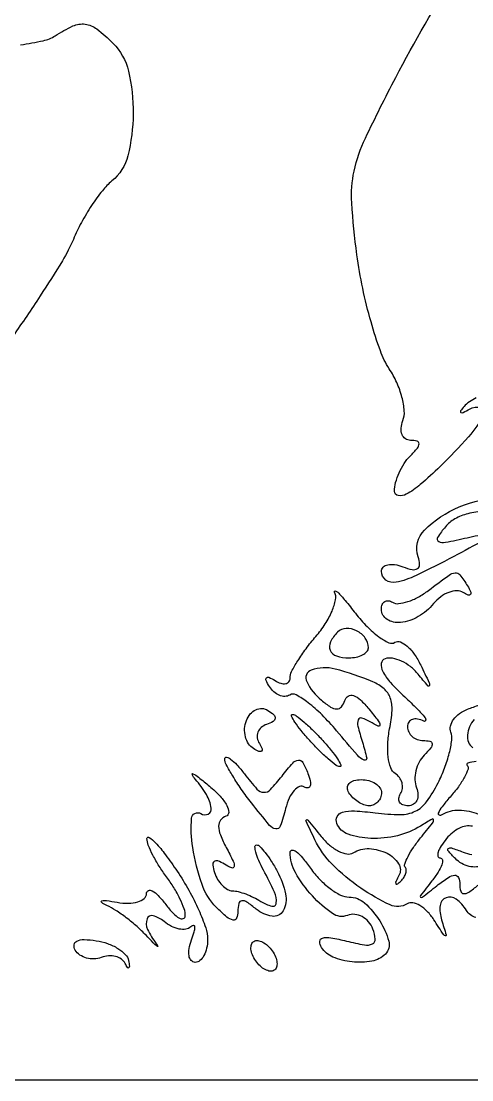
# Model space of a CAD drawing. Extents: x 0 to 353, y 0 to 448.
# Drawn here: x 144.4 to 178.9, y 0 to 81.1 of the extents above; entities that cross this region are included whole.
import ezdxf

# ---------------------------------------------------------------- set-up
doc = ezdxf.new("R2010")
doc.units = 0

msp = doc.modelspace()

# ---------------------------------------------------------------- linework, layer by layer
msp.add_lwpolyline([(0, 224), (0, 0), (176.5, 0), (353, 0), (353, 224), (353, 448), (176.5, 448), (0, 448)], close=True)
for points in [[(179.836077, 50.979556, -0.06301), (178.670594, 49.271111, -0.019125), (176.5, 47, -0.01472), (174.977675, 45.609031, -0.053653), (173.901665, 44.867035, -0.167315), (173.286859, 44.764701, -0.366211), (173, 45.103833, -0.065694), (173.087144, 45.764223, -0.039108), (173.3525, 46.513001, -0.038489), (173.740614, 47.230772, -0.053242), (174.2, 47.8, 0.020516), (174.750697, 48.397844, 0.170935), (174.880033, 48.736572, 0.349598), (174.728712, 48.937084, 0.063003), (174.231385, 49, -0.149143), (173.833866, 49.121272, -0.152558), (173.576004, 49.442893, -0.116715), (173.506885, 49.931073, -0.068778), (173.641336, 50.50772, 0.112052), (173.749895, 51.260444, 0.044076), (173.573637, 52.299492, 0.040792), (173.176057, 53.431829, 0.04023), (172.598415, 54.490144, -0.058521), (171.916384, 55.855966, -0.017465), (171.201713, 58.077098, -0.017256), (170.56764, 60.647381, -0.017862), (170.120669, 63.225934, -0.017781), (169.721267, 67.192367, -0.070264), (169.905812, 69.632062, -0.057396), (170.772464, 72.158442, -0.009309), (173.09814, 76.808669, -0.020205), (177.741938, 84.867453, -0.065114)], [(144.346498, 79.310881, 0.01788), (146.090779, 79.622824, 0.090499), (147, 80, -0.03551), (148.36341, 80.749699, -0.140941), (149.298548, 80.892672, -0.134113), (150.193237, 80.519709, -0.030961), (151.428571, 79.428571, -0.139911), (152.612081, 77.299667, -0.059387), (152.976122, 74.025385, -0.059724), (152.564432, 70.806658, -0.159305), (151.345096, 68.872445, 0.052158), (150.619016, 68.129933, 0.021693), (149.795741, 66.992709, 0.02118), (149.012032, 65.687874, 0.025651), (148.394603, 64.400606, -0.037952), (147.552735, 62.750658, -0.008339), (145.849426, 60.059912, -0.008631), (143.769068, 57.007868, -0.0082)], [(179.264583, 52.245944, 0.03913), (178.737878, 51.941552, 0.056882), (178.333333, 51.589675, 0.025923), (178.057838, 51.255494, 0.476478), (178.087764, 51.139122, 0.226751), (178.271424, 51.142093, 0.015014), (178.75, 51.398692, -0.204917), (179.612075, 51.50085, -0.469965)], [(179.882871, 41.360229, -0.00242), (177.538558, 40.101828, -0.009487), (174.654386, 38.641006, -0.062089), (173.12003, 38.122576, -0.211632), (172.342734, 38.292555, -0.239), (172, 38.968615, -0.203262), (172.134022, 39.284671, -0.141799), (172.480707, 39.468235, -0.092409), (173.009572, 39.47931, -0.050806), (173.63645, 39.309266, 0.039997), (174.354899, 39.097641, 0.198068), (174.760737, 39.173408, 0.267984), (174.920303, 39.48638, 0.067496), (174.809766, 40.070701, -0.28459), (175.296738, 42.124862, -0.097799), (177.949614, 43.895471, -0.088493), (181.28718, 44.631402, -0.20946)], [(179.839755, 43.560435, 0.054321), (178.627536, 43.380016, 0.062119), (177.623995, 42.978766, 0.09368), (176.900494, 42.380102, 0.030333), (176.301787, 41.562531, 0.445614), (176.385537, 41.256314, 0.165521), (176.895024, 41.18589, 0.008193), (178.575368, 41.538946, -0.008568), (180.186325, 41.876162, -0.67864)], [(179.231932, 12.437882, -0.096033), (178.821919, 12.640247, -0.092075), (178.510081, 12.983688, 0.092667), (177.727347, 13.843717, 0.259489), (176.947981, 13.953412, 0.282972), (176.494713, 13.358802, 0.10065), (176.60689, 12.25, -0.002241), (176.958045, 11.1025, -0.513875), (176.899562, 11.026659, -0.244385), (176.771126, 11.099319, -0.001467), (176.014045, 12.271032, 0.048805), (175.5118, 12.907263, 0.06805), (174.943664, 13.356562, 0.087363), (174.400445, 13.560382, 0.186685), (173.966785, 13.479472, -0.252489), (172.655714, 13.402114, -0.043029), (170.41155, 14.692132, -0.044818), (168.230134, 16.519423, -0.084056), (166.904227, 18.391617, -0.001106), (166.219526, 19.822606, -0.398275), (166.252942, 19.925521, -0.361581), (166.365406, 19.903295, -0.001057), (167.378299, 18.649862, 0.045606), (168.019987, 17.986367, 0.060745), (168.716431, 17.520446, 0.075283), (169.359813, 17.308667, 0.182302), (169.843223, 17.403107, -0.151159), (171.052688, 17.716484, -0.105388), (172.425705, 17.356348, -0.135812), (173.313504, 16.551407, -0.277726), (173.333931, 15.645215, 0.01764), (173.116661, 15.231907, 0.159518), (173.090082, 15.03224, 0.521533), (173.182805, 14.990241, 0.048719), (173.423008, 15.166667, 0.052028), (173.682825, 15.453524, 0.068576), (173.8503, 15.763706, 0.08515), (173.904565, 16.048555, 0.171193), (173.833333, 16.262972, -0.256865), (173.790032, 16.536541, -0.031991), (174.038542, 17.108565, -0.031276), (174.449522, 17.799924, -0.0209), (175, 18.538264, 0.002779), (175.915129, 19.677148, 0.169427), (176, 19.920424, 0.579355), (175.887496, 19.984928, 0.006985), (175, 19.448612, -0.080994), (173.225988, 18.707106, -0.066569), (171.181228, 18.499186, -0.075734), (169.437691, 18.821476, -0.221107), (168.580205, 19.651585, -0.210006), (168.605143, 20.175203, -0.213891), (169.007292, 20.505612, -0.080789), (169.93362, 20.603348, -0.01781), (171.530361, 20.456478, 0.029682), (173.440438, 20.326409, 0.114235), (174.594439, 20.58306, 0.125622), (175.458263, 21.305139, 0.039289), (176.341681, 22.75883, 0.025862), (176.841578, 23.890936, 0.029069), (177.20008, 25.025777, 0.030212), (177.387577, 26.014246, 0.118588), (177.32053, 26.626793, -0.147384), (177.295368, 27.106236, -0.096448), (177.529047, 27.612382, -0.080762), (177.985737, 28.068521, -0.064392), (178.599179, 28.399685, -0.012421), (179.502319, 28.720752, -0.344674)], [(179.092885, 27.61192, 0.149052), (178.59355, 26.420259, 0.250523), (178.995839, 25.441773, 0.233817)], [(179.260001, 24.397639, 0.032653), (178.614754, 24.262736, 0.574159), (178.570877, 24.095789, -0.291208), (178.634818, 23.80804, -0.037014), (178.362324, 23.201245, -0.034024), (177.892259, 22.458263, -0.021647), (177.252182, 21.659257, 0.013944), (176.645226, 20.925061, 0.060897), (176.355382, 20.442928, 0.459684), (176.422876, 20.300349, 0.201175), (176.659758, 20.33135, -0.137246), (177.955775, 20.668351, -0.097869), (179.429157, 20.3489, -0.105771)], [(178.976518, 19.425557, 0.17777), (177.969103, 19.286119, 0.097475), (176.990862, 18.48899, 0.028176), (176.568082, 17.916847, 0.065495), (176.336924, 17.437391, 0.146392), (176.328441, 17.131479, 0.339121), (176.5, 17, -0.381814), (176.665651, 16.851916, -0.114544), (176.622923, 16.485937, -0.055239), (176.347351, 15.922219, -0.025009), (175.872445, 15.25, 0.001576), (174.99236, 14.120493, 0.377591), (175, 14, 0.377591), (175.120493, 13.99236, 0.001576), (176.25, 14.872445, -0.018452), (177.128453, 15.510473, -0.130357), (177.622947, 15.680962, -0.323603), (177.898685, 15.510699, -0.098235), (178, 15, 0.065057), (178.071444, 14.453236, 0.32264), (178.297636, 14.267785, 0.168767), (178.689299, 14.376954, 0.021631), (179.39474, 14.912642, -0.037347)], [(179.834645, 16.45774, -0.167151), (178.712796, 16.353564, -0.138555), (177.662868, 16.946378, -0.01461), (177.11067, 17.536488, -0.417676), (177.123562, 17.724953, -0.264908), (177.360124, 17.771253, -0.00978), (178.25, 17.452257, 0.050227), (178.92749, 17.269565, 0.094731)]]:
    msp.add_lwpolyline(points, format="xyb")
for points in [[(178.595492, 37.845492, -0.030284), (178.828504, 37.411802, -0.256051), (178.813789, 37.198425, -0.359857), (178.644686, 37.144303, -0.043144), (178.267815, 37.334481, 0.145139), (177.776813, 37.467894, 0.08334), (177.169465, 37.351561, 0.071016), (176.540975, 37.010384, 0.059806), (175.990862, 36.48899, -0.086867), (174.820902, 35.493962, -0.106436), (173.461268, 35.0443, -0.167821), (172.432154, 35.280075, -0.258816), (172, 36.059017, -0.088068), (172.064684, 36.423408, -0.16692), (172.250474, 36.652146, -0.178141), (172.52766, 36.709855, -0.101914), (172.852678, 36.59105, 0.167652), (173.311787, 36.487728, 0.052159), (174.01222, 36.640741, 0.045531), (174.813723, 36.989383, 0.036674), (175.602678, 37.50023, -0.004504), (177.181287, 38.67293, -0.129481), (177.648461, 38.855413, -0.265716), (178.010348, 38.700455, -0.023309)], [(173.036985, 33.522858, -0.240905), (173.449437, 33.556246, -0.083528), (173.970938, 33.230236, -0.060367), (174.518737, 32.611723, -0.038143), (175.004993, 31.778008, -0.002173), (175.651939, 30.429822, -0.183226), (175.670013, 30.206149, -0.597773), (175.561693, 30.182899, -0.004163), (174.805166, 31.087771, 0.054408), (174.215284, 31.664436, 0.057412), (173.52491, 32.088336, 0.064147), (172.842585, 32.305284, 0.126861), (172.279633, 32.264315, 0.292888), (171.9887, 31.90154, 0.146245), (172.101045, 31.298989, 0.0656), (172.700539, 30.433479, 0.022344), (173.779633, 29.34587, -0.009188), (174.748211, 28.419696, -0.030617), (175.333705, 27.763056, -0.225053), (175.38424, 27.541483, -0.490883), (175.25, 27.478343, 0.069185), (174.771752, 27.644754, 0.130832), (174.367188, 27.619038, 0.173222), (174.101005, 27.409579, 0.14119), (174, 27.059017, 0.11255), (174.092104, 26.655032, 0.100186), (174.3525, 26.311086, 0.094273), (174.741796, 26.080327, 0.086991), (175.2, 26, -0.05518), (175.716912, 25.94278, -0.331599), (175.882586, 25.75, -0.192263), (175.780027, 25.430213, -0.023795), (175.278145, 24.878145, 0.07672), (174.888627, 24.346437, 0.061633), (174.641183, 23.681005, 0.062739), (174.566408, 22.988667, 0.087391), (174.685134, 22.378145, -0.076139), (174.799837, 21.851428, -0.124512), (174.716116, 21.40483, -0.152158), (174.449316, 21.109723, -0.134231), (174.047972, 21, -0.087099), (173.646275, 21.07051, -0.165964), (173.393483, 21.273452, -0.178898), (173.32854, 21.576118, -0.103085), (173.457295, 21.930902, 0.104804), (173.601539, 22.332621, 0.099124), (173.574701, 22.766913, 0.096487), (173.380712, 23.166765, 0.093557), (173.049067, 23.469675, -0.174375), (172.709284, 23.896847, -0.051201), (172.519947, 24.726571, -0.044652), (172.485658, 25.771787, -0.035251), (172.628972, 26.894862, 0.034839), (172.809794, 28.302647, 0.100431), (172.671116, 29.272013, 0.129611), (172.19676, 29.965268, 0.078142), (171.346218, 30.494933, 0.036706), (168.454832, 31.477638, 0.150773), (166.627426, 31.395264, 0.449133), (166.271128, 30.508856, 0.104376), (167.402754, 29.080707, 0.030013), (168.108211, 28.563408, 0.142337), (168.58321, 28.421696, 0.230449), (168.92834, 28.586641, 0.087781), (169.189305, 29.067916, -0.180173), (169.460262, 29.404171, -0.222164), (169.856759, 29.443464, -0.105848), (170.389588, 29.117251, -0.032093), (171.036551, 28.417695, -0.006646), (171.755893, 27.507679, -0.137872), (171.884261, 27.187773, -0.588633), (171.759462, 27.099741, -0.023077), (171.142866, 27.433271, 0.057454), (170.505617, 27.723378, 0.397559), (170.223131, 27.588877, 0.156029), (170.192951, 27.087011, 0.014424), (170.539235, 25.875229, -0.021123), (170.870674, 24.6537, -0.616519), (170.676307, 24.493754, -0.110222), (170.162377, 24.873177, -0.003919), (168.555218, 26.752683, 0.021603), (167.445357, 27.961353, 0.033081), (166.375168, 28.897435, 0.035076), (165.465639, 29.496445, 0.272951), (164.977947, 29.486371, -0.138225), (164.60194, 29.37871, -0.100127), (164.172314, 29.463759, -0.085856), (163.754113, 29.729644, -0.070018), (163.41459, 30.138197, -0.02762), (163.158708, 30.608429, -0.309012), (163.19018, 30.808164, -0.323892), (163.383813, 30.845132, -0.028948), (163.845492, 30.595492, 0.057202), (164.287966, 30.387564, 0.123172), (164.660863, 30.357704, 0.190594), (164.903977, 30.504053, 0.164524), (165, 30.787973, -0.118454), (165.117014, 31.274967, -0.020996), (165.581403, 32.098204, -0.021686), (166.221491, 33.035919, -0.018034), (166.979243, 33.976067, 0.035556), (167.69602, 34.932034, 0.043907), (168.214518, 35.917062, 0.049837), (168.482229, 36.791228, 0.165536), (168.40507, 37.379077, -0.607674), (168.462446, 37.457197, -0.161057), (168.649111, 37.361403, -0.021398), (169.215188, 36.734547, -0.006626), (170.012985, 35.74485, 0.027146), (170.903729, 34.728186, 0.04086), (171.792834, 33.95564, 0.048041), (172.563136, 33.496319, 0.254078)], [(168.63948, 34.306147, 0.07949), (168.090817, 33.548483, 0.223466), (168.072695, 32.910476, 0.217466), (168.555273, 32.477544, 0.075885), (169.5, 32.333333, 0.049648), (170.074005, 32.39047, 0.069638), (170.559375, 32.560789, 0.089802), (170.886017, 32.81203, 0.18611), (171, 33.10765, 0.158782), (170.758669, 33.848434, 0.118327), (170.099875, 34.409401, 0.126145), (169.292437, 34.58898, 0.190577)], [(163.194515, 27.231505, 0.100633), (162.785043, 26.995782, 0.123726), (162.53618, 26.633315, 0.124801), (162.489444, 26.198781, 0.103466), (162.648278, 25.760081, -0.038633), (162.849628, 25.36985, -0.327355), (162.806573, 25.188906, -0.288254), (162.609235, 25.160456, -0.033879), (162.198182, 25.377517, -0.110412), (161.816387, 25.750339, -0.081906), (161.578482, 26.291911, -0.076759), (161.517608, 26.915934, -0.077765), (161.648459, 27.526281, -0.082017), (161.945681, 28.033472, -0.109105), (162.366682, 28.360013, -0.123785), (162.844216, 28.454847, -0.126493), (163.305531, 28.311172, -0.045711), (163.750331, 27.976575, -0.238622), (163.856768, 27.698881, -0.243923), (163.69541, 27.453115, -0.04743)], [(167.5, 26, -0.012939), (168.159597, 25.232121, -0.02599), (168.63142, 24.5875, -0.034935), (168.889734, 24.12573, -0.549874), (168.809975, 24, -0.165568), (168.525997, 24.096686, -0.014322), (167.92517, 24.5875, -0.017642), (167.229731, 25.233916, -0.012769), (166.5, 26, -0.012939), (165.840403, 26.767879, -0.02599), (165.36858, 27.4125, -0.034935), (165.110266, 27.87427, -0.549874), (165.190025, 28, -0.165568), (165.474003, 27.903314, -0.014322), (166.07483, 27.4125, -0.017642), (166.770269, 26.766084, -0.012769)], [(164.381733, 23.27939, -0.015228), (165.205638, 24.276206, -0.18982), (165.633712, 24.496056, -0.299725), (165.980688, 24.314031, -0.034725), (166.370279, 23.477452, -0.034432), (166.546336, 22.903371, -0.12079), (166.541851, 22.519467, -0.310393), (166.376757, 22.375609, -0.168677), (166.102236, 22.436815, 0.239955), (165.724067, 22.468111, 0.115446), (165.316962, 22.178512, 0.074581), (164.939292, 21.594099, 0.04229), (164.657484, 20.798219, -0.01857), (164.247358, 19.438331, -0.364943), (163.899297, 19.229266, -0.182369), (163.429421, 19.498126, -0.005946), (162.043794, 21.217196, -0.013511), (161.261166, 22.269451, -0.017214), (160.600364, 23.282343, -0.01527), (160.109635, 24.153316, -0.121227), (160, 24.598859, -0.464826), (160.137601, 24.714892, -0.122522), (160.440625, 24.581929, -0.045632), (160.922999, 24.133883, -0.018296), (161.5, 23.44113, 0.017219), (162.462376, 22.280617, 0.199579), (162.983184, 22.029007, 0.223397), (163.495541, 22.235736, 0.021867)], [(160.084716, 20.194905, 0.15121), (159.67693, 19.902614, 0.166095), (159.524598, 19.442276, 0.092984), (159.658992, 18.762018, 0.027735), (160.107758, 17.798653, -0.009946), (160.638375, 16.757946, -0.140613), (160.709353, 16.349895, -0.495268), (160.526729, 16.23945, -0.044474), (159.970036, 16.518519, 0.046503), (159.460601, 16.771322, 0.270088), (159.176037, 16.725431, 0.262437), (159.070197, 16.452565, 0.044647), (159.203601, 15.889196, 0.055022), (159.448865, 15.356778, 0.058788), (159.799912, 14.903578, 0.066017), (160.198404, 14.592737, 0.129188), (160.583333, 14.484687, -0.060576), (161.022346, 14.423847, -0.024668), (161.597917, 14.240722, -0.02397), (162.204149, 13.980622, -0.028135), (162.75, 13.67567, 0.076576), (163.600164, 13.30325, 0.465046), (163.944061, 13.543896, 0.130336), (163.801276, 14.377834, 0.015655), (162.964816, 16.065741, -0.018996), (162.603138, 16.808001, -0.036388), (162.380593, 17.431812, -0.051667), (162.306982, 17.86931, -0.432922), (162.429632, 18, -0.206129), (162.683434, 17.890725, -0.023407), (163.100427, 17.406429, -0.025234), (163.560393, 16.753337, -0.017938), (164.01106, 15.979333, -0.069663), (164.648779, 14.244666, -0.181089), (164.459393, 12.948638, -0.314734), (163.614726, 12.53271, -0.13594), (162.410972, 13.073886, 0.021867), (161.687014, 13.623098, 0.182535), (161.29488, 13.720797, 0.318304), (161.067507, 13.515983, 0.055361), (161, 12.908159, -0.095056), (160.900086, 12.387354, -0.360168), (160.630062, 12.239733, -0.131605), (160.157689, 12.469556, -0.017722), (159.342621, 13.228808, -0.11425), (158.256156, 14.969922, -0.041862), (157.54322, 17.801009, -0.061728), (157.454171, 20.041742, -0.559619), (158.163256, 20.399102, 0.254922), (158.730272, 20.368247, 0.331982), (158.964727, 20.813278, 0.094413), (158.586103, 21.868656, 0.047005), (157.75, 23.023466, -0.045953), (157.486085, 23.386374, -0.744916), (157.550664, 23.456597, -0.053878), (157.984089, 23.184324, -0.007116), (158.826727, 22.499042, -0.030214), (159.644215, 21.726072, -0.063391), (160.156036, 21.018697, -0.12115), (160.295249, 20.492457, -0.327659)], [(172, 22, -0.092995), (171.928382, 21.618268, -0.096318), (171.723586, 21.29375, -0.099231), (171.418051, 21.076556, -0.105429), (171.059017, 21, -0.089642), (170.653442, 21.073302, -0.053229), (170.2129, 21.29375, -0.051032), (169.806203, 21.617485, -0.06081), (169.5, 22, -0.139169), (169.392057, 22.379648, -0.191142), (169.521475, 22.70625, -0.138808), (169.889346, 22.926733, -0.066118), (170.440983, 23, -0.062283), (171.037096, 22.925455, -0.080552), (171.542039, 22.70625, -0.097988), (171.879982, 22.381379, -0.153634)], [(158.680006, 10.75, -0.051728), (158.605386, 10.080426, -0.071272), (158.394365, 9.514062, -0.090892), (158.086292, 9.133284, -0.179199), (157.726345, 9, -0.221127), (157.423601, 9.140773, -0.135471), (157.25607, 9.505109, -0.085661), (157.261189, 10.060613, -0.046606), (157.445864, 10.719519, 0.019419), (157.657119, 11.341193, 0.08502), (157.703067, 11.72512, 0.424903), (157.593353, 11.820707, 0.176427), (157.394862, 11.728195, -0.161237), (157.021977, 11.540806, -0.085147), (156.498614, 11.553332, -0.069936), (155.908084, 11.757886, -0.054961), (155.342009, 12.131121, 0.101007), (154.507597, 12.577679, 0.401201), (154.037808, 12.337254, 0.19549), (154.079427, 11.528571, 0.055075), (154.75, 10.428845, -0.056294), (154.862364, 10.243558, -0.796897), (154.828869, 10.217682, -0.026346), (154.519873, 10.500163, -0.004484), (153.9653, 11.073745, 0.022908), (153.270493, 11.74131, 0.017315), (152.450986, 12.410777, 0.017602), (151.635775, 12.986806, 0.038327), (150.9653, 13.355988, -0.043586), (150.563554, 13.58273, -0.62476), (150.581897, 13.706615, -0.111323), (150.932752, 13.736585, -0.011734), (151.75, 13.604708, 0.045675), (152.611636, 13.525066, 0.073732), (153.339063, 13.632264, 0.105421), (153.823939, 13.89941, 0.217629), (154, 14.284749, -0.296837), (154.143252, 14.504786, -0.238926), (154.431283, 14.489659, -0.075204), (154.902559, 14.115017, -0.025369), (155.468197, 13.44113, 0.025554), (156.03571, 12.765516, 0.072467), (156.514453, 12.38125, 0.218612), (156.814607, 12.350763, 0.312501), (156.968197, 12.55887, 0.092984), (156.884225, 13.094844, 0.026431), (156.559375, 13.876904, 0.025646), (156.091402, 14.737973, 0.024619), (155.531803, 15.55887, -0.021045), (154.967489, 16.374108, -0.022329), (154.485547, 17.218295, -0.022634), (154.138173, 17.978066, -0.088027), (154.031803, 18.482135, -0.614721), (154.206833, 18.57794, -0.055632), (154.698677, 18.15289, -0.026842), (155.446758, 17.252554, -0.011655), (156.346673, 15.982135, -0.021222), (157.243907, 14.520571, -0.022163), (158.000092, 13.008815, -0.022515), (158.533783, 11.650863, -0.084467)], [(169.52152, 14, -0.183889), (170.703917, 13.549921, -0.069406), (171.869225, 12.179753, -0.073617), (172.560018, 10.629615, -0.270751), (172.29815, 9.631483, -0.152941), (171.270345, 9.093954, -0.070912), (169.748977, 9.038018, -0.071171), (168.279899, 9.408351, -0.158349), (167.409864, 10.145843, -0.142997), (167.283374, 10.603763, -0.338845), (167.48947, 10.86499, -0.106304), (168.125974, 10.88894, -0.017927), (169.324208, 10.633477, 0.017268), (170.699941, 10.338276, 0.151328), (171.311401, 10.414201, 0.321111), (171.524154, 10.781122, 0.067715), (171.344318, 11.545105, 0.084253), (171.012526, 12.105565, 0.093188), (170.524191, 12.502349, 0.100488), (169.957107, 12.675403, 0.116091), (169.398323, 12.599357, -0.24921), (168.243187, 12.74106, -0.055863), (166.704086, 14.0968, -0.055012), (165.415289, 15.875114, -0.13003), (165, 17.445012, -0.408389), (165.152354, 17.600433, -0.173112), (165.457282, 17.498401, -0.053865), (165.957337, 17.010253, -0.019705), (166.556704, 16.222506, 0.03875), (167.256389, 15.372108, 0.040422), (168.069759, 14.652861, 0.043846), (168.871873, 14.15485, 0.117534)], [(152.622197, 9.133409, -0.015571), (152.690082, 8.710146, -0.258562), (152.639261, 8.582218, -0.45231), (152.540949, 8.598381, -0.022599), (152.360392, 8.918823, 0.125399), (152.071805, 9.249575, 0.089854), (151.622673, 9.452655, 0.080479), (151.083179, 9.498521, 0.07278), (150.536543, 9.375649, -0.082124), (149.976928, 9.260737, -0.078099), (149.399763, 9.328714, -0.081743), (148.894054, 9.564475, -0.104845), (148.540269, 9.934843, -0.166547), (148.446795, 10.346069, -0.265229), (148.652232, 10.630767, -0.11458), (149.216889, 10.744662, -0.030588), (150.136316, 10.661426, -0.046418), (151.017047, 10.441961, -0.053592), (151.798001, 10.07042, -0.061556), (152.371894, 9.611909, -0.146936)], [(164, 8.881966, -0.117858), (163.920761, 8.550471, -0.186277), (163.70625, 8.357263, -0.154201), (163.382383, 8.338175, -0.076764), (163, 8.5, -0.064269), (162.617474, 8.810561, -0.051777), (162.29375, 9.230237, -0.053414), (162.073533, 9.689814, -0.085235), (162, 10.118034, -0.117858), (162.079239, 10.449529, -0.186277), (162.29375, 10.642737, -0.154201), (162.617617, 10.661825, -0.076764), (163, 10.5, -0.064269), (163.382526, 10.189439, -0.051777), (163.70625, 9.769763, -0.053414), (163.926467, 9.310186, -0.085235)]]:
    msp.add_lwpolyline(points, format="xyb", close=True)

doc.saveas('drawing.dxf')
